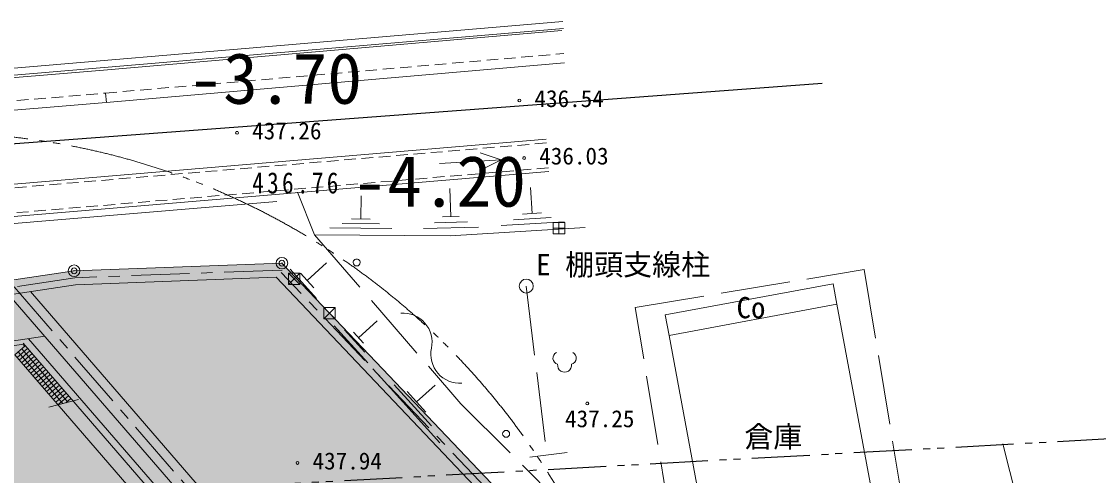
# Model space of a CAD drawing. Units: millimetres at full size; details may follow other scales. Extents: x -95576 to 124839, y -71355 to 87778.
# Drawn here: x 27416 to 50633, y 41722 to 51510 of the extents above; entities that cross this region are included whole.
import ezdxf
from ezdxf.enums import TextEntityAlignment as Align

# ---------------------------------------------------------------- set-up
doc = ezdxf.new("R2010")
doc.units = ezdxf.units.MM
doc.header["$LTSCALE"] = 250
doc.header["$PDMODE"] = 32
doc.header["$PDSIZE"] = 125
for name, pattern in [('CHAIN1', [8, 5, -1, 1, -1]), ('DASHED', [7.5, 6, -1.5]), ('DOUBLE_CHAIN1', [8.8, 5, -1, 0.6, -0.6, 0.6, -1]), ('DOUBLE_CHAIN2', [12.8, 9, -1, 0.6, -0.6, 0.6, -1]), ('USER3', [1.5, 1, -0.5])]:
    doc.linetypes.add(name, pattern=pattern)
for name, color, linetype, lineweight in [('0-1_極細線', 7, 'Continuous', 13), ('0-4_太線', 7, 'Continuous', 13), ('0-6_0-6___', 7, 'Continuous', 13), ('0-C_S-BGD-HTXT', 5, 'Continuous', 13), ('1-8_ﾊｯﾁﾝｸﾞ', 1, 'Continuous', 18), ('6-D_文字', 7, 'Continuous', 9), ('7-1_敷地外要素', 4, 'Continuous', 9), ('7-A', 4, 'CHAIN1', 9), ('9-C_排水管', 51, 'Continuous', 25), ('E-3', 3, 'Continuous', 25), ('E-A', 3, 'DOUBLE_CHAIN1', 25)]:
    doc.layers.add(name, color=color, linetype=linetype, lineweight=lineweight)
doc.styles.add('ＭＳ ゴシック', font='')
doc.styles.get('ＭＳ ゴシック').set_extended_font_data('MS Gothic')

msp = doc.modelspace()

# ---------------------------------------------------------------- linework, layer by layer
at = {"layer": '0-1_極細線'}
for centre, radius, start, end in [((39009.5, 44252), 137.1, 116.40406, 254.79462), ((39237.7, 44252), 137.1, 285.20538, 63.59594), ((39123.6, 44100.9), 151.2, 172.84733, 7.15267)]:
    msp.add_arc(centre, radius, start, end, dxfattribs=at)
at = {"layer": '0-4_太線'}
for p, q in [((39086, 51510.4), (26116.3, 50405)), ((39098.8, 51360.9), (26129, 50255.5)), ((29224.1, 49965.9), (29244.8, 49767)), ((38724.4, 48972.7), (24863.2, 47804.2)), ((36425.1, 48445.5), (37755.4, 48530.2)), ((38783.2, 48275.2), (24921.1, 47106.6)), ((36669.9, 47301.8), (36652.5, 47908.4)), ((38422.1, 47369), (38386.9, 47935)), ((34731.3, 47251.5), (34735.1, 47749.1)), ((38218, 47356.3), (38626.3, 47381.7)), ((34330.1, 47156.3), (35130.9, 47150.1)), ((34531.1, 47253), (34931.5, 47249.9)), ((36317.7, 47171.4), (37028.9, 47191.7)), ((36492, 47296.7), (36847.7, 47306.8)), ((37755.1, 47108.6), (39116.3, 47193.4)), ((38020.6, 47234.6), (38837.3, 47285.4)), ((34062.4, 47060.2), (35397, 47049.8)), ((36084, 47044.4), (37269.5, 47078.3)), ((33572, 45928.3), (33989.7, 46305.5)), ((33204.5, 46169.5), (33774.7, 45538.2)), ((33429.5, 46086.1), (33714.6, 45770.4)), ((34678.6, 44692.4), (35082.3, 45057)), ((41292.7, 45183.1), (41375, 44740.7)), ((34156.7, 44949.6), (34881.6, 44147.1)), ((34381.4, 44861.1), (34816.4, 44379.6)), ((34569.9, 44812.8), (34787.4, 44572)), ((36436.5, 42425.6), (35105.2, 43899.5)), ((36250.8, 42793.1), (35452, 43677.4)), ((35932, 43308), (36335.2, 43672.2)), ((36131.6, 43086.9), (35732.3, 43529.1)), ((50856.9, 33397.6), (48570.1, 42401.6)), ((38374.7, 42116.3), (39182.1, 42214.2))]:
    msp.add_line(p, q, dxfattribs=at)
at = {"layer": '0-4_太線', "linetype": 'USER3'}
for p, q in [((38731.2, 48893), (24869.8, 47724.4)), ((38776.5, 48354.9), (24914.5, 47186.3))]:
    msp.add_line(p, q, dxfattribs=at)
at = {"layer": '0-4_太線', "linetype": 'DASHED'}
for p, q in [((33729.9, 46912.7), (33367.7, 47833.3)), ((38297.3, 45806.1), (38739.3, 42160.5))]:
    msp.add_line(p, q, dxfattribs=at)
at = {"layer": '0-4_太線'}
for points in [[(26153.4, 50210.7), (29181.7, 50464.1), (39060.8, 51318.2)], [(26208.7, 49512.9), (29241, 49766.7), (39121.1, 50620.8)], [(37294.3, 48299.8), (37755.4, 48530.2), (37300.7, 48682.2)], [(33729.9, 46912.7), (36658, 46890), (39567.7, 47071.2)], [(41292.7, 45183.1), (44910.9, 45856.1), (44993.2, 45413.6)]]:
    msp.add_lwpolyline(points, dxfattribs=at)
at = {"layer": '0-4_太線', "linetype": 'USER3'}
msp.add_lwpolyline([(26192.9, 49712.3), (29224.1, 49965.9), (39103.9, 50820)], dxfattribs=at)
at = {"layer": '0-4_太線', "linetype": 'DASHED'}
msp.add_lwpolyline([(33729.9, 46912.7), (36888.5, 43268.6), (42644.2, 37504.3), (47894.5, 32046.4), (53607, 26750.1), (60105.3, 20070.7)], dxfattribs=at)
msp.add_lwpolyline([(41749, 38686.6), (40647.5, 45343.7), (45583.8, 46160.5), (46685.3, 39503.3)], close=True, dxfattribs=at)
at = {"layer": '0-4_太線'}
msp.add_lwpolyline([(42392.2, 39271.4), (41375, 44740.7), (44993.2, 45413.6), (46010.4, 39944.3)], close=True, dxfattribs=at)
msp.add_circle((38297.3, 45806.1), 150, dxfattribs=at)
for centre, radius, start, end in [((34640.6, 46314.2), 75, 359.99923, 180.00077), ((34640.6, 46314.2), 75, 180.0005, 359.9995), ((35640.6, 44597.2), 625, 347.96461, 94.22482), ((36863.1, 44336.6), 625, 167.96461, 274.22482), ((37863, 42619.6), 75, 0, 180), ((37863, 42619.6), 75, 180, 0)]:
    msp.add_arc(centre, radius, start, end, dxfattribs=at)
at = {"layer": '0-6_0-6___'}
for centre, start, end in [((38148.1, 49806), 360, 180), ((38148.1, 49806), 180, 360), ((32061.1, 49109.9), 359.99898, 180.00102), ((32061.1, 49109.9), 180, 360), ((38250.9, 48567.7), 0, 180), ((38250.9, 48567.7), 179.99898, 0.00102), ((39612.7, 43274.2), 359.99908, 180.00092), ((39612.7, 43274.2), 180, 0), ((33363.9, 41991.3), 360, 180), ((33363.9, 41991.3), 180, 360)]:
    msp.add_arc(centre, 30, start, end, dxfattribs=at)
at = {"layer": '0-C_S-BGD-HTXT'}
for p, q in [((39000, 46929.7), (39000, 47179.7)), ((38875, 47054.7), (39125, 47054.7)), ((33168.3, 45836.4), (33418.3, 46086.4)), ((33168.3, 46086.4), (33418.3, 45836.4)), ((33929.6, 45096.3), (34179.6, 45346.3)), ((33929.6, 45346.3), (34179.6, 45096.3))]:
    msp.add_line(p, q, dxfattribs=at)
for points in [[(38875, 46929.7), (39125, 46929.7), (39125, 47179.7), (38875, 47179.7)], [(33168.3, 45836.4), (33418.3, 45836.4), (33418.3, 46086.4), (33168.3, 46086.4)], [(33929.6, 45096.3), (34179.6, 45096.3), (34179.6, 45346.3), (33929.6, 45346.3)]]:
    msp.add_lwpolyline(points, close=True, dxfattribs=at)
at = {"layer": '0-C_S-BGD-HTXT', "color": 6}
for centre in [(28548.2, 46135.3), (33028.9, 46300.3)]:
    msp.add_circle(centre, 125, dxfattribs=at)
for p in [(33028.9, 46300.3), (28548.2, 46135.3)]:
    msp.add_point(p, dxfattribs=at)
at = {"layer": '1-8_ﾊｯﾁﾝｸﾞ'}
for p, q in [((33028.9, 46300.3), (28548.2, 46135.3)), ((28548.2, 46135.3), (19600.1, 44780.9))]:
    msp.add_line(p, q, dxfattribs=at)
msp.add_lwpolyline([(44573.6, 34155.4), (35195.3, 44021.2), (33028.9, 46300.3)], dxfattribs=at)
at = {"layer": '6-D_文字', "color": 4}
for p, q in [((32916.8, 47630.1), (24933.7, 46957.1)), ((27563.5, 44671.4), (64047.1, 2462)), ((27450, 44573.4), (63835.5, 2477.4))]:
    msp.add_line(p, q, dxfattribs=at)
at = {"layer": '6-D_文字', "lineweight": 18}
for p, q in [((32904.7, 45995.5), (28576.3, 45836.1)), ((37844, 40799.4), (32904.7, 45995.5)), ((28576.3, 45836.1), (19635.1, 44482.8)), ((27141.1, 45618.9), (63916, 3072.3)), ((27608.7, 45689.7), (64274.7, 3269.1)), ((27914.2, 44724.5), (19718.7, 43484))]:
    msp.add_line(p, q, dxfattribs=at)
at = {"layer": '6-D_文字', "color": 4, "linetype": 'DOUBLE_CHAIN2'}
msp.add_circle((25500.8, 33456.4), 15656.9, dxfattribs=at)
at = {"layer": '7-1_敷地外要素'}
for p, q in [((27465.5, 44555.5), (25579.6, 44270)), ((27269.5, 44323.5), (27496.4, 44519.7)), ((27318.5, 44266.8), (27545.5, 44463)), ((27345.1, 44388.9), (28308.5, 43274.4)), ((27367.5, 44210), (27594.5, 44406.2)), ((27416.6, 44153.3), (27643.6, 44349.5)), ((27420.8, 44454.3), (28415.8, 43303.1)), ((27461.1, 44560.5), (27470.7, 44497.5)), ((27269.5, 44323.5), (63412.4, 2508.1)), ((27465.6, 44096.5), (27692.6, 44292.7)), ((27514.7, 44039.8), (27741.6, 44236)), ((27563.7, 43983.1), (27790.7, 44179.2)), ((27612.8, 43926.3), (27839.7, 44122.5)), ((27661.8, 43869.6), (27888.8, 44065.8)), ((27710.9, 43812.8), (27937.8, 44009)), ((27759.9, 43756.1), (27986.9, 43952.3)), ((27808.9, 43699.4), (28035.9, 43895.5)), ((27858, 43642.6), (28085, 43838.8)), ((27907, 43585.9), (28134, 43782)), ((27956.1, 43529.1), (28183, 43725.3)), ((28005.1, 43472.4), (28232.1, 43668.6)), ((28054.2, 43415.6), (28281.1, 43611.8)), ((28103.2, 43358.9), (28330.2, 43555.1)), ((28152.3, 43302.2), (28379.2, 43498.3)), ((28201.3, 43245.4), (28428.3, 43441.6)), ((28000.7, 43191.9), (28640.3, 43363.3)), ((28367.9, 43290.3), (28477.3, 43384.9))]:
    msp.add_line(p, q, dxfattribs=at)
at = {"layer": '7-A'}
for p, q in [((44464.9, 34052), (33013.4, 46098.8)), ((27258.9, 45788.4), (64095.4, 3170.7))]:
    msp.add_line(p, q, dxfattribs=at)
msp.add_lwpolyline([(33034.4, 46150.4), (28562.3, 45985.7), (19617.6, 44631.8)], dxfattribs=at)
at = {"layer": '9-C_排水管', "color": 7}
for points in [[(32904.7, 45995.5), (33028.9, 46300.3), (28548.2, 46135.3)], [(44573.6, 34155.4), (32762.3, 46290.5), (32744.1, 46289.8)], [(44573.6, 34155.4), (32744.1, 46289.8), (37842.4, 40801.1)], [(44573.6, 34155.4), (33028.9, 46300.3), (32762.3, 46290.5)], [(32904.7, 45995.5), (37841, 40801), (33028.9, 46300.3)], [(28576.3, 45836.1), (28548.2, 46135.3), (19600.1, 44780.9)], [(28576.3, 45836.1), (32904.7, 45995.5), (28548.2, 46135.3)], [(19702.3, 44492.9), (28576.3, 45836.1), (19600.1, 44780.9)], [(27914.2, 44724.5), (27141.1, 45618.9), (28381.7, 44795.3), (27608.7, 45689.7)], [(32105.6, 40486.9), (28381.7, 44795.3), (63916, 3072.3), (27914.2, 44724.5)]]:
    msp.add_solid(points, dxfattribs=at)
at = {"layer": '9-C_排水管', "color": 81}
for points in [[(37844, 40799.4), (32904.7, 45995.5), (28576.3, 45836.1)], [(32736.6, 40521.5), (32105.6, 40486.9), (28193.1, 45778.1), (27608.7, 45689.7)], [(32736.6, 40521.5), (37844, 40799.4), (28193.1, 45778.1), (28576.3, 45836.1)], [(27738.9, 44698), (27141.1, 45618.9), (19702.3, 44492.9)], [(27738.9, 44698), (27914.2, 44724.5), (27141.1, 45618.9)], [(7766.4, 43491.4), (19721.2, 43484.4), (27738.9, 44698)], [(27738.9, 44698), (19702.3, 44492.9), (7766.4, 43491.4)]]:
    msp.add_solid(points, dxfattribs=at)
at = {"layer": '9-C_排水管'}
for points in [[(25026.3, 40099.2), (27563.5, 44671.4), (19718.4, 43486.2)], [(27563.5, 44671.4), (25026.3, 40099.2), (30274.8, 34061.6)], [(63548.9, 2031.4), (27738.9, 44698), (27563.5, 44671.4)], [(27563.5, 44671.4), (47855.9, 20123.8), (48248.3, 19669.8)], [(63548.9, 2031.4), (27563.5, 44671.4), (48248.3, 19669.8)], [(47615, 19637.9), (48248.3, 19669.8), (27563.5, 44671.4)], [(47288, 20016.2), (47615, 19637.9), (27563.5, 44671.4)], [(47288, 20016.2), (27563.5, 44671.4), (30274.8, 34061.6)], [(63916, 3072.3), (27914.2, 44724.5), (27738.9, 44698)], [(63548.9, 2031.4), (62983.5, 3921.8), (27738.9, 44698)], [(63916, 3072.3), (27738.9, 44698), (62983.5, 3921.8)]]:
    msp.add_solid(points, dxfattribs=at)
at = {"layer": 'E-3'}
msp.add_line((19980.7, 48329.4), (44679, 50183.5), dxfattribs=at)
at = {"layer": 'E-A'}
msp.add_line((-44705.4, 37281.8), (55240.1, 42755.4), dxfattribs=at)

# ---------------------------------------------------------------- texts
at = {"layer": '0-1_極細線', "style": 'ＭＳ ゴシック'}
for s, p in [('E 棚頭支線柱', (38512.7, 45902.4)), ('Co', (42831, 44973.7)), ('倉庫', (42998.4, 42191.4))]:
    msp.add_text(s, height=458.2, dxfattribs=at).set_placement(p, align=Align.BOTTOM_LEFT)
at = {"layer": '0-6_0-6___', "style": 'ＭＳ ゴシック'}
for s, p in [('436.54', (38473.1, 49556)), ('437.26', (32386.1, 48859.9)), ('436.03', (38575.9, 48317.7)), ('437.25', (39132.4, 42652.1)), ('437.94', (33688.9, 41741.3))]:
    msp.add_text(s, height=366.6, dxfattribs=at).set_placement(p, align=Align.BOTTOM_LEFT)
at = {"layer": '6-D_文字', "color": 1, "style": 'ＭＳ ゴシック'}
for s, p in [('-3.70', (31014.2, 49405.9)), ('-4.20', (34549.5, 47188))]:
    msp.add_text(s, height=1100, dxfattribs=at).set_placement(p, align=Align.BOTTOM_LEFT)
at = {"layer": '6-D_文字', "color": 4, "insert": (32388.5, 47795.5), "char_height": 458.2, "attachment_point": 7, "style": 'ＭＳ ゴシック'}
msp.add_mtext('\\T1.29;\\W0.8;436.76', dxfattribs=at)

doc.saveas('drawing.dxf')
